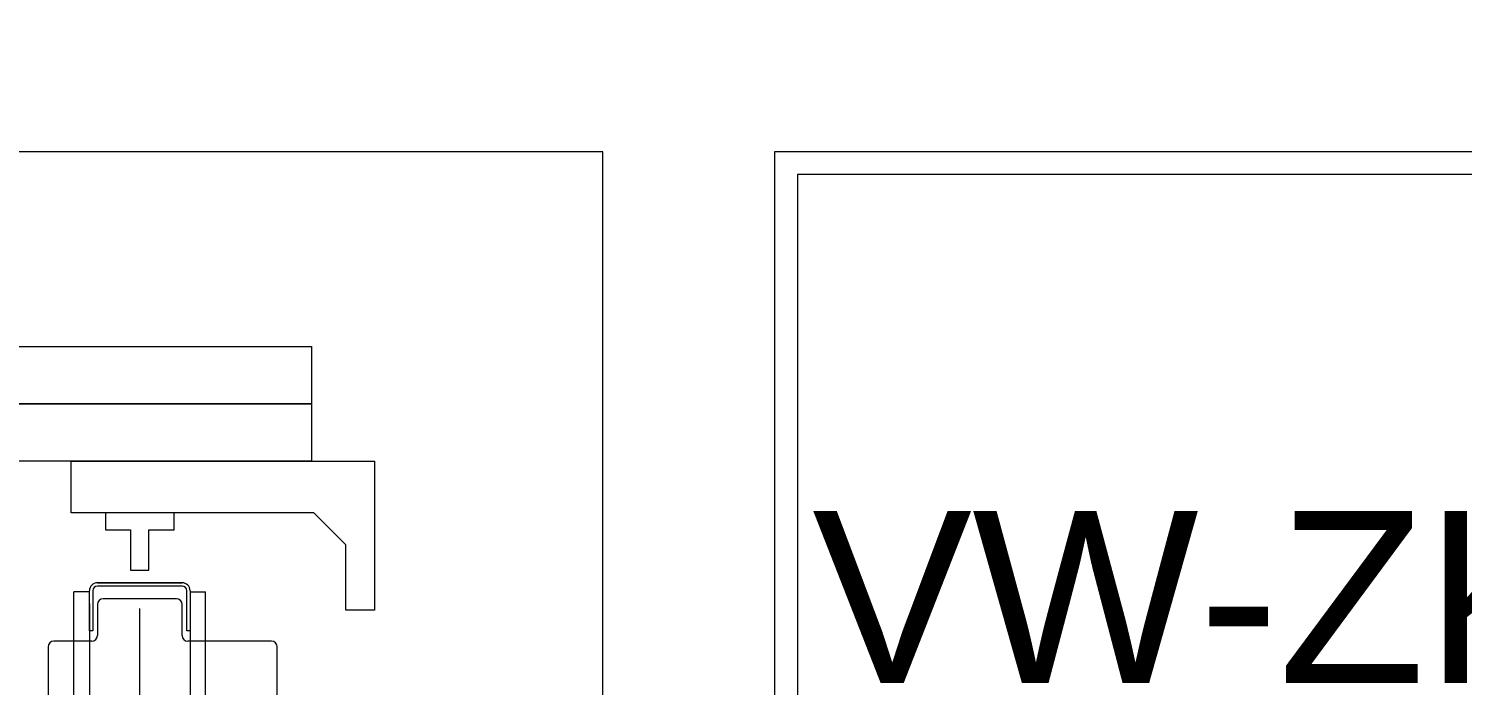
# Model space of a CAD drawing. Extents: x -1073 to 35213, y -1180 to 6950.
# Drawn here: x 4275.6 to 4400.8, y 3300.9 to 3358.2 of the extents above; entities that cross this region are included whole.
import ezdxf
from ezdxf.enums import TextEntityAlignment as Align

# ---------------------------------------------------------------- set-up
doc = ezdxf.new("R2010")
doc.units = 0
doc.header["$LTSCALE"] = 25
doc.layers.get('0').update_dxf_attribs({"color": 9, "lineweight": 9})
for name, color, linetype, lineweight in [('00', 9, 'Continuous', 9), ('05V', 9, 'Continuous', 9), ('06D', 9, 'Continuous', 9), ('14', 9, 'Continuous', 9), ('21_MAHAL', 9, 'Continuous', 9)]:
    doc.layers.add(name, color=color, linetype=linetype, lineweight=lineweight)
doc.styles.add('Arial', font='arial.ttf', dxfattribs={"height": 2.5})
doc.styles.add('MuuM_TEXT-STANDART', font='ARIALN.TTF')

# ---------------------------------------------------------------- blocks, each defined once
blk = doc.blocks.new('p-as-01')
at = {"layer": '06D'}
for p, q in [((-542.5, -17), (870, -17)), ((870, -17), (870, -67)), ((-542.5, -67), (870, -67)), ((870, -67), (-542.5, -67)), ((870, -67), (870, -117)), ((870, -117), (-582, -117)), ((660, -162), (660, -117)), ((660, -117), (925, -117)), ((925, -117), (925, -247)), ((720, -162), (660, -162)), ((690, -162), (690, -177)), ((750, -162), (690, -162)), ((872, -162), (720, -162)), ((750, -177), (750, -162)), ((900, -190), (872, -162)), ((690, -177), (712, -177)), ((712, -177), (712, -212)), ((728, -212), (728, -177)), ((728, -177), (750, -177)), ((900, -247), (900, -190)), ((712, -212), (728, -212)), ((757, -223), (683, -223)), ((683, -223), (757, -223)), ((676, -231), (662.5, -231)), ((662.5, -748.1), (662.5, -231)), ((676, -265), (676, -230)), ((679, -230), (679, -265)), ((757, -226), (683, -226)), ((761, -265), (761, -230)), ((764, -230), (764, -265)), ((764, -231), (777.5, -231)), ((777.5, -748.1), (777.5, -231)), ((676, -241.1), (676, -728.1)), ((720, -761.6), (720, -245.4)), ((764, -241.1), (764, -728.1)), ((925, -247), (900, -247)), ((679, -265), (676, -265)), ((764, -265), (761, -265))]:
    blk.add_line(p, q, dxfattribs=at)
at = {"layer": '06D', "ltscale": 15}
for p, q in [((752, -237), (688, -237)), ((683, -242), (683, -269)), ((757, -269), (757, -242)), ((678, -274), (645, -274)), ((835, -274), (762, -274)), ((640, -279), (640, -700.1)), ((840, -700.1), (840, -279))]:
    blk.add_line(p, q, dxfattribs=at)
at = {"layer": '06D'}
for centre, radius, start, end in [((683, -230), 7, 90, 180), ((757, -230), 7, 0, 90), ((683, -230), 4, 90, 180), ((688, -242), 5, 90, 180), ((752, -242), 5, 0, 90), ((757, -230), 4, 0, 90), ((645, -279), 5, 90, 180), ((678, -269), 5, 270, 0), ((762, -269), 5, 180, 270), ((835, -279), 5, 0, 90)]:
    blk.add_arc(centre, radius, start, end, dxfattribs=at)
blk = doc.blocks.new('0_roomno2')
at = {"style": 'Arial'}
blk.add_attdef('ODANO', (0, 1.17), '', height=2, dxfattribs=at)
blk.add_attdef('MEKANADI', text='', height=2, dxfattribs=at).set_placement((0.35, -3), align=Align.BOTTOM_LEFT)
at = {"style": 'MuuM_TEXT-STANDART', "width": 0.6}
for tag, p in [('YER01', (10, -4.5)), ('TAVAN01', (13.75, -4.5)), ('DUVAR01', (17.5, -4.5)), ('YER02', (10, -6.75)), ('TAVAN02', (13.75, -6.75)), ('DUVAR02', (17.5, -6.75)), ('YER03', (10, -9)), ('TAVAN03', (13.75, -9)), ('DUVAR03', (17.5, -9))]:
    blk.add_attdef(tag, text='', height=1.5, dxfattribs=at).set_placement(p, align=Align.MIDDLE_CENTER)
for tag, p in [('M2', (0.35, -4.875)), ('TEMIZTAVANYUKSEKLIGI', (1.8, -8.608))]:
    blk.add_attdef(tag, text='', height=1.5, dxfattribs=at).set_placement(p, align=Align.MIDDLE_LEFT)

msp = doc.modelspace()

# ---------------------------------------------------------------- linework, layer by layer
at = {"layer": '00'}
msp.add_lwpolyline([(4044.04, 3892.5), (4173.34, 3892.5), (4173.34, 3872.5), (4095.77, 3872.5), (4095.77, 3362.5), (4480.84, 3362.5), (4480.84, 3297.5), (4465.84, 3297.5), (4465.84, 3347.5), (4340.77, 3347.5), (4340.77, 3157.5), (4400.84, 3157.5), (4400.84, 3142.5), (4277.64, 3142.5), (4277.64, 3157.5), (4325.77, 3157.5), (4325.77, 3347.5), (4125.77, 3347.5), (4125.77, 3157.5), (4164.04, 3157.5), (4164.04, 3142.5), (3680.84, 3142.5)], dxfattribs=at)
at = {"layer": '14'}
msp.add_lwpolyline([(4463.84, 3297.5), (4463.84, 3345.5), (4342.77, 3345.5), (4342.77, 3159.5), (4398.84, 3159.5), (4398.84, 3194.5), (4463.84, 3194.5), (4463.84, 3207.5)], dxfattribs=at)

# ---------------------------------------------------------------- block references
at = {"layer": '05V', "xscale": 0.1, "yscale": 0.1}
msp.add_blockref('p-as-01', (4213.34, 3332.2), dxfattribs=at)
at = {"layer": '21_MAHAL'}
ref = msp.add_blockref('0_roomno2', (4344.06, 3292.39), dxfattribs=dict(at, xscale=7.5, yscale=7.5, zscale=7.5))
ref.add_attrib('ODANO', 'VW-ZK-17', (4344.06, 3301.16), dxfattribs={"layer": '0', "height": 15, "style": 'Arial'})

doc.saveas('drawing.dxf')
